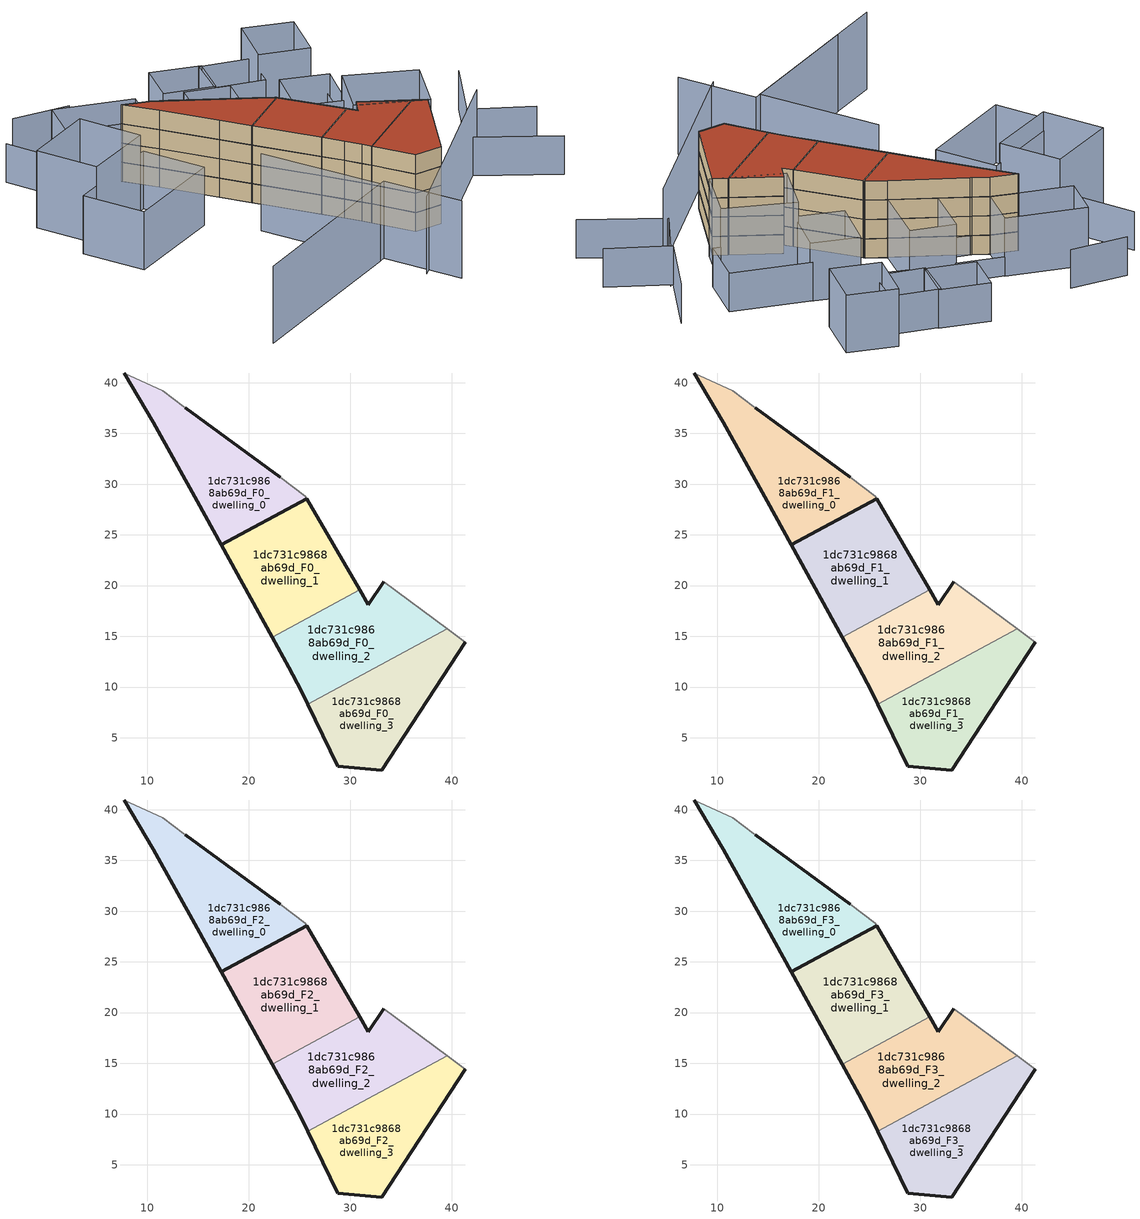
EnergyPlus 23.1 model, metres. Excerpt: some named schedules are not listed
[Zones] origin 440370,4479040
1dc731c9868ab69d_F0_dwelling_0
 floor ground (EU_floor_Construction): 25.71,28.58 25.57,28.82 23.08,30.67 13.73,37.55 13.61,37.64 11.5,39.19 7.73,40.95 10.58,36.1 14.91,28.3 17.28,24.01 z0
 wall outside (EU_wall_Construction): 13.73,37.55 23.08,30.67 / 25.71,28.58 17.28,24.01 14.91,28.3 10.58,36.1 7.73,40.95 z0:3
 wall adiabatic (EU_wall_Construction): 7.73,40.95 11.5,39.19 13.61,37.64 13.73,37.55 / 23.08,30.67 25.57,28.82 25.71,28.58 z0:3
1dc731c9868ab69d_F0_dwelling_1
 floor ground (EU_floor_Construction): 30.93,19.58 25.71,28.58 17.28,24.01 22.31,14.91 z0
 wall outside (EU_wall_Construction): 22.31,14.91 17.28,24.01 25.71,28.58 30.93,19.58 z0:3
 wall to 1dc731c9868ab69d_F0_dwelling_2 (EU_wall_Construction): 30.93,19.58 22.31,14.91 z0:3
1dc731c9868ab69d_F0_dwelling_2
 floor ground (EU_floor_Construction): 39.55,15.73 33.3,20.39 31.79,18.09 30.93,19.58 22.31,14.91 23.94,11.96 25.19,9.63 25.83,8.29 z0
 wall outside (EU_wall_Construction): 30.93,19.58 31.79,18.09 33.3,20.39 / 25.83,8.29 25.19,9.63 23.94,11.96 22.31,14.91 z0:3
 wall adiabatic (EU_wall_Construction): 33.3,20.39 39.55,15.73 z0:3
 wall to 1dc731c9868ab69d_F0_dwelling_3 (EU_wall_Construction): 39.55,15.73 25.83,8.29 z0:3
1dc731c9868ab69d_F0_dwelling_3
 floor ground (EU_floor_Construction): 33.09,1.82 41.33,14.41 39.55,15.73 25.83,8.29 28.75,2.19 z0
 wall outside (EU_wall_Construction): 41.33,14.41 33.09,1.82 28.75,2.19 25.83,8.29 z0:3
 wall adiabatic (EU_wall_Construction): 39.55,15.73 41.33,14.41 z0:3
1dc731c9868ab69d_F1_dwelling_0
 floor to 1dc731c9868ab69d_F0_dwelling_0 (EU_floor_Construction): 25.71,28.58 25.57,28.82 23.08,30.67 13.73,37.55 13.61,37.64 11.5,39.19 7.73,40.95 10.57,36.1 14.91,28.3 17.28,24.01 z3
 wall outside (EU_wall_Construction): 13.73,37.55 23.08,30.67 / 25.71,28.58 17.28,24.01 14.91,28.3 10.58,36.1 7.73,40.95 z3:6
 wall adiabatic (EU_wall_Construction): 7.73,40.95 11.5,39.19 13.61,37.64 13.73,37.55 / 23.08,30.67 25.57,28.82 25.71,28.58 z3:6
1dc731c9868ab69d_F1_dwelling_1
 floor to 1dc731c9868ab69d_F0_dwelling_1 (EU_floor_Construction): 30.93,19.58 25.71,28.58 17.28,24.01 22.31,14.91 z3
 wall outside (EU_wall_Construction): 22.31,14.91 17.28,24.01 25.71,28.58 30.93,19.58 z3:6
 wall to 1dc731c9868ab69d_F1_dwelling_2 (EU_wall_Construction): 30.93,19.58 22.31,14.91 z3:6
1dc731c9868ab69d_F1_dwelling_2
 floor to 1dc731c9868ab69d_F0_dwelling_2 (EU_floor_Construction): 39.55,15.73 33.3,20.39 31.79,18.09 30.93,19.58 22.31,14.91 23.94,11.96 25.19,9.63 25.83,8.29 z3
 wall outside (EU_wall_Construction): 30.93,19.58 31.79,18.09 33.3,20.39 / 25.83,8.29 25.19,9.63 23.94,11.96 22.31,14.91 z3:6
 wall adiabatic (EU_wall_Construction): 33.3,20.39 39.55,15.73 z3:6
 wall to 1dc731c9868ab69d_F1_dwelling_3 (EU_wall_Construction): 39.55,15.73 25.83,8.29 z3:6
1dc731c9868ab69d_F1_dwelling_3
 floor to 1dc731c9868ab69d_F0_dwelling_3 (EU_floor_Construction): 33.09,1.82 41.33,14.41 39.55,15.73 25.83,8.29 28.75,2.19 z3
 wall outside (EU_wall_Construction): 41.33,14.41 33.09,1.82 28.75,2.19 25.83,8.29 z3:6
 wall adiabatic (EU_wall_Construction): 39.55,15.73 41.33,14.41 z3:6
1dc731c9868ab69d_F2_dwelling_0
 floor to 1dc731c9868ab69d_F1_dwelling_0 (EU_floor_Construction): 25.71,28.58 25.57,28.82 23.08,30.67 13.73,37.55 13.61,37.64 11.5,39.19 7.73,40.95 10.57,36.1 14.91,28.3 17.28,24.01 z6
 wall outside (EU_wall_Construction): 13.73,37.55 23.08,30.67 / 25.71,28.58 17.28,24.01 14.91,28.3 10.58,36.1 7.73,40.95 z6:9
 wall adiabatic (EU_wall_Construction): 7.73,40.95 11.5,39.19 13.61,37.64 13.73,37.55 / 23.08,30.67 25.57,28.82 25.71,28.58 z6:9
1dc731c9868ab69d_F2_dwelling_1
 floor to 1dc731c9868ab69d_F1_dwelling_1 (EU_floor_Construction): 30.93,19.58 25.71,28.58 17.28,24.01 22.31,14.91 z6
 wall outside (EU_wall_Construction): 22.31,14.91 17.28,24.01 25.71,28.58 30.93,19.58 z6:9
 wall to 1dc731c9868ab69d_F2_dwelling_2 (EU_wall_Construction): 30.93,19.58 22.31,14.91 z6:9
1dc731c9868ab69d_F2_dwelling_2
 floor to 1dc731c9868ab69d_F1_dwelling_2 (EU_floor_Construction): 39.55,15.73 33.3,20.39 31.79,18.09 30.93,19.58 22.31,14.91 23.94,11.96 25.19,9.63 25.83,8.29 z6
 wall outside (EU_wall_Construction): 30.93,19.58 31.79,18.09 33.3,20.39 / 25.83,8.29 25.19,9.63 23.94,11.96 22.31,14.91 z6:9
 wall adiabatic (EU_wall_Construction): 33.3,20.39 39.55,15.73 z6:9
 wall to 1dc731c9868ab69d_F2_dwelling_3 (EU_wall_Construction): 39.55,15.73 25.83,8.29 z6:9
1dc731c9868ab69d_F2_dwelling_3
 floor to 1dc731c9868ab69d_F1_dwelling_3 (EU_floor_Construction): 33.09,1.82 41.33,14.41 39.55,15.73 25.83,8.29 28.75,2.19 z6
 wall outside (EU_wall_Construction): 41.33,14.41 33.09,1.82 28.75,2.19 25.83,8.29 z6:9
 wall adiabatic (EU_wall_Construction): 39.55,15.73 41.33,14.41 z6:9
1dc731c9868ab69d_F3_dwelling_0
 floor to 1dc731c9868ab69d_F2_dwelling_0 (EU_floor_Construction): 25.71,28.58 25.57,28.82 23.08,30.67 13.73,37.55 13.61,37.64 11.5,39.19 7.73,40.95 10.57,36.1 14.91,28.3 17.28,24.01 z9
 wall outside (EU_wall_Construction): 13.73,37.55 23.08,30.67 / 25.71,28.58 17.28,24.01 14.91,28.3 10.58,36.1 7.73,40.95 z9:12
 wall adiabatic (EU_wall_Construction): 7.73,40.95 11.5,39.19 13.61,37.64 13.73,37.55 / 23.08,30.67 25.57,28.82 25.71,28.58 z9:12
 roof outside (EU_roof_Construction): 23.08,30.67 25.57,28.82 25.71,28.58 17.28,24.01 14.91,28.3 10.58,36.1 7.73,40.95 11.5,39.19 13.61,37.64 13.73,37.55 z12
1dc731c9868ab69d_F3_dwelling_1
 floor to 1dc731c9868ab69d_F2_dwelling_1 (EU_floor_Construction): 30.93,19.58 25.71,28.58 17.28,24.01 22.31,14.91 z9
 wall outside (EU_wall_Construction): 22.31,14.91 17.28,24.01 25.71,28.58 30.93,19.58 z9:12
 wall to 1dc731c9868ab69d_F3_dwelling_2 (EU_wall_Construction): 30.93,19.58 22.31,14.91 z9:12
 roof outside (EU_roof_Construction): 25.71,28.58 30.93,19.58 22.31,14.91 17.28,24.01 z12
1dc731c9868ab69d_F3_dwelling_2
 floor to 1dc731c9868ab69d_F2_dwelling_2 (EU_floor_Construction): 39.55,15.73 33.3,20.39 31.79,18.09 30.93,19.58 22.31,14.91 23.94,11.96 25.19,9.63 25.83,8.29 z9
 wall outside (EU_wall_Construction): 30.93,19.58 31.79,18.09 33.3,20.39 / 25.83,8.29 25.19,9.63 23.94,11.96 22.31,14.91 z9:12
 wall adiabatic (EU_wall_Construction): 33.3,20.39 39.55,15.73 z9:12
 wall to 1dc731c9868ab69d_F3_dwelling_3 (EU_wall_Construction): 39.55,15.73 25.83,8.29 z9:12
 roof outside (EU_roof_Construction): 39.55,15.73 25.83,8.29 25.19,9.63 23.94,11.96 22.31,14.91 30.93,19.58 31.79,18.09 33.3,20.39 z12
1dc731c9868ab69d_F3_dwelling_3
 floor to 1dc731c9868ab69d_F2_dwelling_3 (EU_floor_Construction): 33.09,1.82 41.33,14.41 39.55,15.73 25.83,8.29 28.75,2.19 z9
 wall outside (EU_wall_Construction): 41.33,14.41 33.09,1.82 28.75,2.19 25.83,8.29 z9:12
 wall adiabatic (EU_wall_Construction): 39.55,15.73 41.33,14.41 z9:12
 roof outside (EU_roof_Construction): 41.33,14.41 33.09,1.82 28.75,2.19 25.83,8.29 39.55,15.73 z12
shading: 7.7,23.03 -7.81,17.77 / -7.81,17.77 -10.99,27.16 / -10.99,27.16 4.52,32.42 / 4.52,32.42 7.7,23.03 / 3.3,50.65 14.4,45.68 / 14.4,45.68 11.5,39.19 / 11.5,39.19 0.4,44.16 / 0.4,44.16 3.3,50.65 / 36.41,26.26 29.81,29.42 / 29.81,29.42 33.56,37.25 / 33.56,37.25 40.16,34.08 / 40.16,34.08 36.41,26.26 / 16.8,33.34 20.81,42.78 / 20.81,42.78 27.09,40.11 / 27.09,40.11 23.08,30.67 / 23.08,30.67 16.8,33.34 / 43.38,41.93 36.44,45.11 / 36.44,45.11 40.03,52.93 / 40.03,52.93 46.97,49.74 / 46.97,49.74 43.38,41.93 z0:9; 12.6,16.5 19.02,-1.52 / 19.02,-1.52 -9.13,-11.55 / 21.39,-8.77 48.56,12.31 / -1.44,-8.79 20.01,-1.15 / 20.01,-1.15 24.23,-13 / -10.6,37.59 0.44,41.24 / 0.44,41.24 3.53,31.91 / 3.53,31.91 -7.52,28.26 / -7.52,28.26 -10.6,37.59 / 37.03,27.84 46.5,22.28 / 46.5,22.28 41.74,14.17 / 41.74,14.17 32.27,19.73 / 32.27,19.73 37.03,27.84 z0:12; -4.62,51.21 -1.16,40.71 / 9.89,54.63 1.26,56.61 / 56.27,2.59 46.15,10.67 / 46.15,10.67 51.93,17.9 / 59.38,12.04 51.34,17.69 / 51.34,17.69 58.34,27.64 / 39.87,34.24 50.95,29.25 / 50.95,29.25 47.59,21.79 / 47.59,21.79 36.51,26.79 / 36.51,26.79 39.87,34.24 / 31.56,52.2 38.58,49.43 / 38.58,49.43 36.03,42.98 / 36.03,42.98 29.02,45.74 / 29.02,45.74 31.56,52.2 / 25.02,55.27 32.09,52.25 / 32.09,52.25 29.38,45.91 / 29.38,45.91 22.31,48.93 / 22.31,48.93 25.02,55.27 z0:6; 33.53,37.08 28.51,26.72 / 28.51,26.72 22.09,29.83 / 22.09,29.83 27.11,40.19 / 27.11,40.19 33.53,37.08 / 11.26,38.64 14.35,45.71 / 14.35,45.71 20.91,42.84 / 20.91,42.84 17.81,35.77 / 17.81,35.77 11.26,38.64 z0:3
[Building]
EU S2 Campaign: North Axis=0; Terrain=City; Solar Distribution=FullExterior
[Site:Location]
Madrid: Latitude=40.5; Longitude=-3.5; Time Zone=1; Elevation=609
[SizingPeriod:WeatherFileDays]
AnnualSizingPeriod: Begin Month=1; Begin Day of Month=1; End Month=12; End Day of Month=31; Day of Week for Start Day=Monday; Use Weather File Daylight Saving Period=No; Use Weather File Rain and Snow Indicators=No
[MATERIAL]
EU_InternalMass_Material: Roughness=MediumRough; Thickness=0.1; Conductivity=1; Density=1800; Specific Heat=900; Thermal Absorptance=0.9; Solar Absorptance=0.7; Visible Absorptance=0.7
[MATERIAL:NOMASS] Roughness=MediumRough; Thermal Absorptance=0.9; Solar Absorptance=0.7; Visible Absorptance=0.7
Name | Thermal Resistance
EU_wall_NoMass | 1.60022
EU_roof_NoMass | 1.57597
EU_floor_NoMass | 0.470652
[CONSTRUCTION]
EU_wall_Construction: EU_wall_NoMass
EU_roof_Construction: EU_roof_NoMass
EU_floor_Construction: EU_floor_NoMass
EU_InternalMass_Construction: EU_InternalMass_Material
[ZONE] Type=1; Multiplier=1; Ceiling Height=autocalculate; Floor Area=autocalculate; Part of Total Floor Area=Yes
Name | Volume
1dc731c9868ab69d_F0_dwelling_0 | 302.432
1dc731c9868ab69d_F1_dwelling_0; 1dc731c9868ab69d_F2_dwelling_0; 1dc731c9868ab69d_F3_dwelling_0 | 302.433
1dc731c9868ab69d_F0_dwelling_1; 1dc731c9868ab69d_F1_dwelling_1; 1dc731c9868ab69d_F2_dwelling_1; 1dc731c9868ab69d_F3_dwelling_1 | 302.422
1dc731c9868ab69d_F0_dwelling_2; 1dc731c9868ab69d_F1_dwelling_2; 1dc731c9868ab69d_F2_dwelling_2; 1dc731c9868ab69d_F3_dwelling_2 | 302.457
1dc731c9868ab69d_F0_dwelling_3 | 302.435
1dc731c9868ab69d_F1_dwelling_3; 1dc731c9868ab69d_F2_dwelling_3; 1dc731c9868ab69d_F3_dwelling_3 | 302.436
[INTERNALMASS] Construction=EU_InternalMass_Construction
Name | Zone or ZoneList | Surface Area
1dc731c9868ab69d_F0_dwelling_0_EU_InternalMass | 1dc731c9868ab69d_F0_dwelling_0 | 100.811
1dc731c9868ab69d_F0_dwelling_1_EU_InternalMass | 1dc731c9868ab69d_F0_dwelling_1 | 100.807
1dc731c9868ab69d_F0_dwelling_2_EU_InternalMass | 1dc731c9868ab69d_F0_dwelling_2 | 100.819
1dc731c9868ab69d_F0_dwelling_3_EU_InternalMass | 1dc731c9868ab69d_F0_dwelling_3 | 100.812
1dc731c9868ab69d_F1_dwelling_0_EU_InternalMass | 1dc731c9868ab69d_F1_dwelling_0 | 100.811
1dc731c9868ab69d_F1_dwelling_1_EU_InternalMass | 1dc731c9868ab69d_F1_dwelling_1 | 100.807
1dc731c9868ab69d_F1_dwelling_2_EU_InternalMass | 1dc731c9868ab69d_F1_dwelling_2 | 100.819
1dc731c9868ab69d_F1_dwelling_3_EU_InternalMass | 1dc731c9868ab69d_F1_dwelling_3 | 100.812
1dc731c9868ab69d_F2_dwelling_0_EU_InternalMass | 1dc731c9868ab69d_F2_dwelling_0 | 100.811
1dc731c9868ab69d_F2_dwelling_1_EU_InternalMass | 1dc731c9868ab69d_F2_dwelling_1 | 100.807
1dc731c9868ab69d_F2_dwelling_2_EU_InternalMass | 1dc731c9868ab69d_F2_dwelling_2 | 100.819
1dc731c9868ab69d_F2_dwelling_3_EU_InternalMass | 1dc731c9868ab69d_F2_dwelling_3 | 100.812
1dc731c9868ab69d_F3_dwelling_0_EU_InternalMass | 1dc731c9868ab69d_F3_dwelling_0 | 100.811
1dc731c9868ab69d_F3_dwelling_1_EU_InternalMass | 1dc731c9868ab69d_F3_dwelling_1 | 100.807
1dc731c9868ab69d_F3_dwelling_2_EU_InternalMass | 1dc731c9868ab69d_F3_dwelling_2 | 100.819
1dc731c9868ab69d_F3_dwelling_3_EU_InternalMass | 1dc731c9868ab69d_F3_dwelling_3 | 100.812
[OTHEREQUIPMENT] Fuel Type=Electricity; Design Level Calculation Method=Watts/Area; Power per Zone Floor Area=1; Fraction Latent=0; Fraction Radiant=0; Fraction Lost=0; Carbon Dioxide Generation Rate=0; EndUse Subcategory=EU_Step8_InternalGains
Name | Zone or ZoneList or Space or SpaceList | Schedule
EU_Step8_InternalGain_1dc731c9868ab69d_F0_dwelling_0_f000 | 1dc731c9868ab69d_F0_dwelling_0 | EU_Step8_GainSchedule_1dc731c9868ab69d_F0_dwelling_0_f000
EU_Step8_InternalGain_1dc731c9868ab69d_F0_dwelling_1_f000 | 1dc731c9868ab69d_F0_dwelling_1 | EU_Step8_GainSchedule_1dc731c9868ab69d_F0_dwelling_1_f000
EU_Step8_InternalGain_1dc731c9868ab69d_F0_dwelling_2_f000 | 1dc731c9868ab69d_F0_dwelling_2 | EU_Step8_GainSchedule_1dc731c9868ab69d_F0_dwelling_2_f000
EU_Step8_InternalGain_1dc731c9868ab69d_F0_dwelling_3_f000 | 1dc731c9868ab69d_F0_dwelling_3 | EU_Step8_GainSchedule_1dc731c9868ab69d_F0_dwelling_3_f000
EU_Step8_InternalGain_1dc731c9868ab69d_F1_dwelling_0_f000 | 1dc731c9868ab69d_F1_dwelling_0 | EU_Step8_GainSchedule_1dc731c9868ab69d_F1_dwelling_0_f000
EU_Step8_InternalGain_1dc731c9868ab69d_F1_dwelling_1_f000 | 1dc731c9868ab69d_F1_dwelling_1 | EU_Step8_GainSchedule_1dc731c9868ab69d_F1_dwelling_1_f000
EU_Step8_InternalGain_1dc731c9868ab69d_F1_dwelling_2_f000 | 1dc731c9868ab69d_F1_dwelling_2 | EU_Step8_GainSchedule_1dc731c9868ab69d_F1_dwelling_2_f000
EU_Step8_InternalGain_1dc731c9868ab69d_F1_dwelling_3_f000 | 1dc731c9868ab69d_F1_dwelling_3 | EU_Step8_GainSchedule_1dc731c9868ab69d_F1_dwelling_3_f000
EU_Step8_InternalGain_1dc731c9868ab69d_F2_dwelling_0_f000 | 1dc731c9868ab69d_F2_dwelling_0 | EU_Step8_GainSchedule_1dc731c9868ab69d_F2_dwelling_0_f000
EU_Step8_InternalGain_1dc731c9868ab69d_F2_dwelling_1_f000 | 1dc731c9868ab69d_F2_dwelling_1 | EU_Step8_GainSchedule_1dc731c9868ab69d_F2_dwelling_1_f000
EU_Step8_InternalGain_1dc731c9868ab69d_F2_dwelling_2_f000 | 1dc731c9868ab69d_F2_dwelling_2 | EU_Step8_GainSchedule_1dc731c9868ab69d_F2_dwelling_2_f000
EU_Step8_InternalGain_1dc731c9868ab69d_F2_dwelling_3_f000 | 1dc731c9868ab69d_F2_dwelling_3 | EU_Step8_GainSchedule_1dc731c9868ab69d_F2_dwelling_3_f000
EU_Step8_InternalGain_1dc731c9868ab69d_F3_dwelling_0_f000 | 1dc731c9868ab69d_F3_dwelling_0 | EU_Step8_GainSchedule_1dc731c9868ab69d_F3_dwelling_0_f000
EU_Step8_InternalGain_1dc731c9868ab69d_F3_dwelling_1_f000 | 1dc731c9868ab69d_F3_dwelling_1 | EU_Step8_GainSchedule_1dc731c9868ab69d_F3_dwelling_1_f000
EU_Step8_InternalGain_1dc731c9868ab69d_F3_dwelling_2_f000 | 1dc731c9868ab69d_F3_dwelling_2 | EU_Step8_GainSchedule_1dc731c9868ab69d_F3_dwelling_2_f000
EU_Step8_InternalGain_1dc731c9868ab69d_F3_dwelling_3_f000 | 1dc731c9868ab69d_F3_dwelling_3 | EU_Step8_GainSchedule_1dc731c9868ab69d_F3_dwelling_3_f000
[ZONEVENTILATION:DESIGNFLOWRATE] Schedule=EU_AlwaysOn; Design Flow Rate Calculation Method=AirChanges/Hour; Air Changes per Hour=0.480704; Ventilation Type=Natural; Fan Pressure Rise=0; Fan Total Efficiency=1; Constant Term Coefficient=1; Temperature Term Coefficient=0; Velocity Term Coefficient=0; Velocity Squared Term Coefficient=0; Minimum Indoor Temperature=-100; Maximum Indoor Temperature=100; Delta Temperature=-100; Minimum Outdoor Temperature=-100; Maximum Outdoor Temperature=100; Maximum Wind Speed=40
Name | Zone or ZoneList or Space or SpaceList
EU_ConstantAir_1dc731c9868ab69d_F0_dwelling_0 | 1dc731c9868ab69d_F0_dwelling_0
EU_ConstantAir_1dc731c9868ab69d_F0_dwelling_1 | 1dc731c9868ab69d_F0_dwelling_1
EU_ConstantAir_1dc731c9868ab69d_F0_dwelling_2 | 1dc731c9868ab69d_F0_dwelling_2
EU_ConstantAir_1dc731c9868ab69d_F0_dwelling_3 | 1dc731c9868ab69d_F0_dwelling_3
EU_ConstantAir_1dc731c9868ab69d_F1_dwelling_0 | 1dc731c9868ab69d_F1_dwelling_0
EU_ConstantAir_1dc731c9868ab69d_F1_dwelling_1 | 1dc731c9868ab69d_F1_dwelling_1
EU_ConstantAir_1dc731c9868ab69d_F1_dwelling_2 | 1dc731c9868ab69d_F1_dwelling_2
EU_ConstantAir_1dc731c9868ab69d_F1_dwelling_3 | 1dc731c9868ab69d_F1_dwelling_3
EU_ConstantAir_1dc731c9868ab69d_F2_dwelling_0 | 1dc731c9868ab69d_F2_dwelling_0
EU_ConstantAir_1dc731c9868ab69d_F2_dwelling_1 | 1dc731c9868ab69d_F2_dwelling_1
EU_ConstantAir_1dc731c9868ab69d_F2_dwelling_2 | 1dc731c9868ab69d_F2_dwelling_2
EU_ConstantAir_1dc731c9868ab69d_F2_dwelling_3 | 1dc731c9868ab69d_F2_dwelling_3
EU_ConstantAir_1dc731c9868ab69d_F3_dwelling_0 | 1dc731c9868ab69d_F3_dwelling_0
EU_ConstantAir_1dc731c9868ab69d_F3_dwelling_1 | 1dc731c9868ab69d_F3_dwelling_1
EU_ConstantAir_1dc731c9868ab69d_F3_dwelling_2 | 1dc731c9868ab69d_F3_dwelling_2
EU_ConstantAir_1dc731c9868ab69d_F3_dwelling_3 | 1dc731c9868ab69d_F3_dwelling_3
[HVACTEMPLATE:THERMOSTAT] Constant Heating Setpoint=20; Constant Cooling Setpoint=50
EU_HeatOnly_1dc731c9868ab69d_F0_dwelling_0; EU_HeatOnly_1dc731c9868ab69d_F0_dwelling_1; EU_HeatOnly_1dc731c9868ab69d_F0_dwelling_2; EU_HeatOnly_1dc731c9868ab69d_F0_dwelling_3; EU_HeatOnly_1dc731c9868ab69d_F1_dwelling_0; EU_HeatOnly_1dc731c9868ab69d_F1_dwelling_1; EU_HeatOnly_1dc731c9868ab69d_F1_dwelling_2; EU_HeatOnly_1dc731c9868ab69d_F1_dwelling_3; EU_HeatOnly_1dc731c9868ab69d_F2_dwelling_0; EU_HeatOnly_1dc731c9868ab69d_F2_dwelling_1; EU_HeatOnly_1dc731c9868ab69d_F2_dwelling_2; EU_HeatOnly_1dc731c9868ab69d_F2_dwelling_3; EU_HeatOnly_1dc731c9868ab69d_F3_dwelling_0; EU_HeatOnly_1dc731c9868ab69d_F3_dwelling_1; EU_HeatOnly_1dc731c9868ab69d_F3_dwelling_2; EU_HeatOnly_1dc731c9868ab69d_F3_dwelling_3
